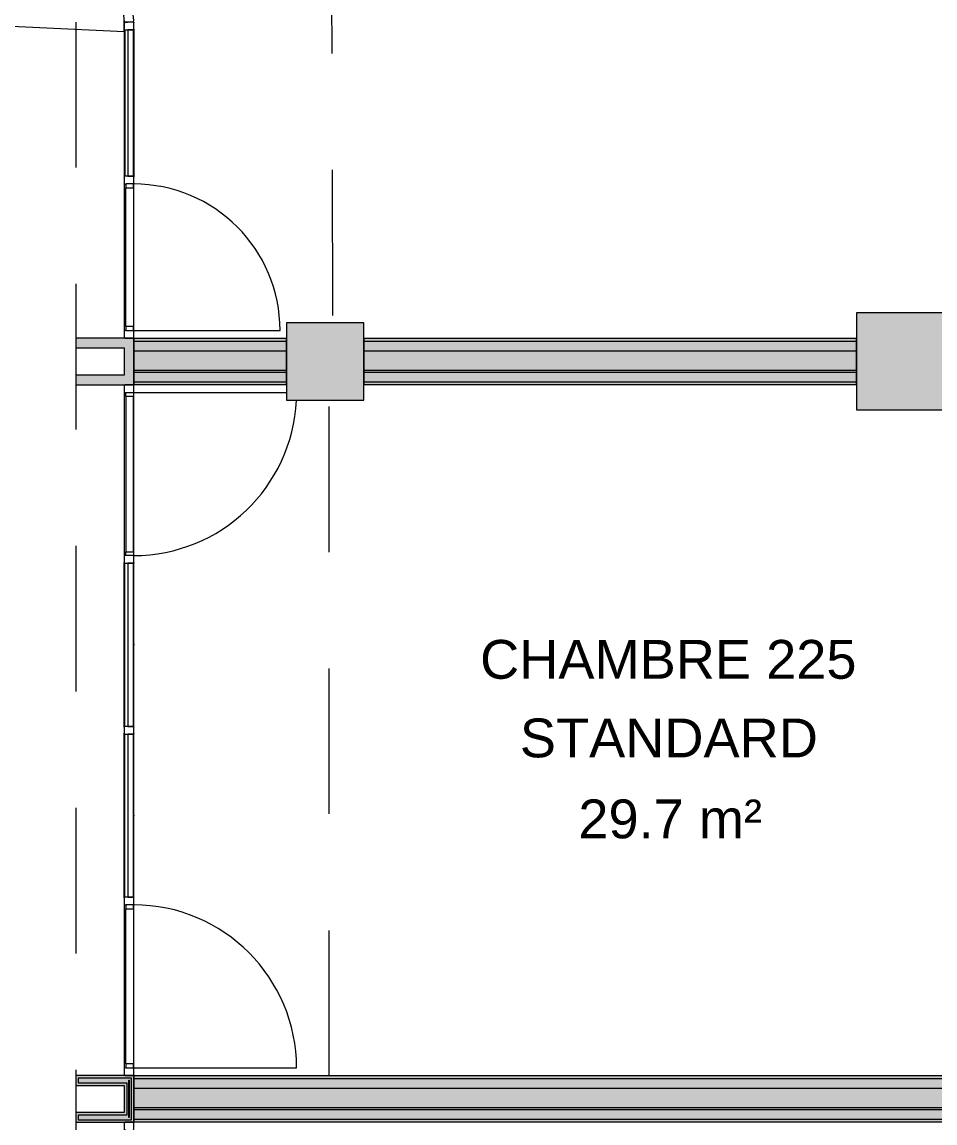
# Model space of a CAD drawing. Header units: metres. Extents: x -227.9 to -140, y 37.9 to 92.1.
# Drawn here: x -181.12 to -176.41, y 67.94 to 73.61 of the extents above; entities that cross this region are included whole.
import ezdxf

# ---------------------------------------------------------------- set-up
doc = ezdxf.new("R2010")
doc.units = ezdxf.units.M
doc.linetypes.add('JIS_02_0.7', pattern=[1.35, 0.75, -0.6])
for name, color, linetype, lineweight in [('A-AREA-IDEN', 7, 'Continuous', 9), ('A-COLS', 7, 'Continuous', 5), ('A-DOOR', 7, 'Continuous', 5), ('A-FLOR', 7, 'Continuous', 5), ('A-GLAZ-CURT', 7, 'Continuous', 5), ('A-GLAZ-CWMG', 7, 'Continuous', 5), ('A-ROOF', 7, 'Continuous', 5), ('A-WALL', 7, 'Continuous', 5), ('A-WALL-PATT', 7, 'Continuous', 13), ('I-WALL', 7, 'Continuous', 5), ('S-COLS', 7, 'Continuous', 5)]:
    doc.layers.add(name, color=color, linetype=linetype, lineweight=lineweight)
doc.layers.add('A-DETL', color=94, linetype='Continuous', lineweight=5, true_color=0x00a600)
doc.layers.add('G-IMPT', color=8, linetype='Continuous', lineweight=5, true_color=0x808080)
doc.styles.add('Arial_1', font='arial.ttf', dxfattribs={"height": 0.2})

# ---------------------------------------------------------------- blocks, each defined once
blk = doc.blocks.new('LAG-C1030-PORTES-VITRINE DE MAGASIN-13PR_08_01 - LAG-C1030-PORTES-VITRINE DE MAGASIN-13PR_08_01-12746012-MUC-LAG-PRO-PLA-ARC-TZN-N02-AG02Ec-Cote')
at = {"layer": 'A-DOOR', "color": 9, "lineweight": 9, "true_color": 0xc0c0c0}
for p, q in [((-0.4201, 0.04), (-0.4001, 0.04)), ((-0.4201, 0), (-0.4201, 0.04)), ((-0.4001, 0.04), (-0.4001, 0)), ((0.4001, 0.04), (0.4201, 0.04)), ((0.4001, 0), (0.4001, 0.04)), ((0.4201, 0.04), (0.4201, 0)), ((-0.4001, 0), (-0.4201, 0)), ((0.4201, 0), (0.4001, 0))]:
    blk.add_line(p, q, dxfattribs=at)
at = {"layer": 'A-DOOR', "color": 9, "true_color": 0xc0c0c0}
for p, q in [((0.4001, 0.04), (-0.4001, 0.04)), ((-0.4001, 0), (0.4001, 0))]:
    blk.add_line(p, q, dxfattribs=at)
at = {"layer": 'A-DOOR'}
blk.add_line((0.4201, 0), (0.4201, -0.7874), dxfattribs=at)
blk.add_arc((0.4201, 0), 0.8401, 180, 267.2627, dxfattribs=at)
blk = doc.blocks.new('Rectangulaire Meneau - LAG-B2010-MENEAU-40x50-11582822-MUC-LAG-PRO-PLA-ARC-TZN-N02-AG02Ec-Cote')
at = {"layer": 'A-GLAZ-CWMG', "lineweight": 13}
for p, q in [((-0.04, 0.04), (-0.04, 0.0447)), ((-0.036, 0.0487), (-0.004, 0.0487)), ((0, 0.0447), (0, 0.0027)), ((-0.004, -0.0013), (-0.036, -0.0013))]:
    blk.add_line(p, q, dxfattribs=at)
for centre, start, end in [((-0.036, 0.0447), 90, 180), ((-0.036, 0.0027), 180, 270), ((-0.004, 0.0447), 360, 90), ((-0.004, 0.0027), 270, 0)]:
    blk.add_arc(centre, 0.004, start, end, dxfattribs=at)
blk = doc.blocks.new('LAG-B2020-PANNEAU DE RIDEAU-TRANSPARENT - CURTAIN WALL MULLION_dwg_12FT-JANSEN-P05-V31-MUC-LAG-PRO-PLA-ARC-TZN-N02-AG02Ec-Cote')
at = {"layer": 'G-IMPT', "flags": 128}
blk.add_lwpolyline([(0.004, 0.0001), (0.003, 0), (0.002, 0.0001), (0.001, 0), (0, 0), (0.001, 0.0001), (0.002, 0), (0.003, 0.0001), (0.004, 0)], dxfattribs=at)
at = {"layer": 'G-IMPT', "color": 161, "true_color": 0x7f9fff, "flags": 128}
for points in [[(0, 0), (0, 0), (0, 0), (0, 0), (0, 0), (0, 0), (0, 0.0001), (0, 0), (0, 0), (0, 0), (0, 0), (0, 0), (0, 0), (0, 0)], [(0, 0), (0, 0), (0, 0), (0, 0)], [(0.001, 0), (0.001, 0), (0.001, 0), (0.001, 0), (0.001, 0), (0.001, 0), (0.001, 0.0001), (0.001, 0), (0.001, 0), (0.001, 0), (0.001, 0), (0.001, 0), (0.001, 0), (0.001, 0)], [(0.001, 0), (0.001, 0), (0.001, 0), (0.001, 0)], [(0.001, 0), (0.001, 0), (0.001, 0), (0.001, 0), (0.001, 0), (0.001, 0)], [(0.001, 0), (0.001, 0), (0.001, 0), (0.001, 0)], [(0.002, 0), (0.002, 0), (0.002, 0), (0.002, 0), (0.002, 0), (0.002, 0), (0.002, 0.0001), (0.002, 0), (0.002, 0), (0.002, 0), (0.002, 0), (0.002, 0), (0.002, 0), (0.002, 0)], [(0.002, 0), (0.002, 0), (0.002, 0), (0.002, 0)], [(0.002, 0), (0.002, 0), (0.002, 0), (0.002, 0), (0.002, 0), (0.002, 0)], [(0.002, 0), (0.002, 0), (0.002, 0), (0.002, 0)], [(0.003, 0), (0.003, 0), (0.003, 0), (0.003, 0), (0.003, 0), (0.003, 0), (0.003, 0), (0.003, 0.0001), (0.003, 0), (0.003, 0), (0.003, 0), (0.003, 0), (0.003, 0), (0.003, 0)], [(0.003, 0), (0.0031, 0), (0.0031, 0), (0.003, 0)], [(0.003, 0), (0.003, 0), (0.0031, 0), (0.0031, 0), (0.003, 0), (0.003, 0)], [(0.003, 0), (0.003, 0), (0.003, 0), (0.003, 0)], [(0.004, 0), (0.004, 0), (0.004, 0), (0.004, 0), (0.004, 0), (0.0041, 0), (0.004, 0.0001), (0.004, 0), (0.004, 0), (0.004, 0), (0.004, 0), (0.004, 0), (0.004, 0), (0.004, 0)], [(0.004, 0), (0.004, 0), (0.004, 0), (0.004, 0)]]:
    blk.add_lwpolyline(points, dxfattribs=at)
at = {"layer": 'G-IMPT', "color": 4, "true_color": 0x00ffff, "flags": 128}
for points in [[(0.001, 0), (0.001, 0), (0, 0), (0, 0)], [(0.002, 0), (0.002, 0), (0.001, 0), (0.001, 0)], [(0.003, 0), (0.003, 0), (0.002, 0), (0.002, 0)], [(0.004, 0), (0.004, 0), (0.003, 0), (0.003, 0)]]:
    blk.add_lwpolyline(points, close=True, dxfattribs=at)
at = {"layer": 'G-IMPT', "color": 161, "true_color": 0x7f9fff}
for centre, radius, start, end in [((0, 0), 0.000004, 90, 180), ((0, 0), 0.000004, 360, 90), ((0, 0), 0.000002, 90, 180), ((0, 0), 0.000002, 360, 90), ((0, 0), 0.000002, 270, 360), ((0, 0), 0.000002, 180, 270), ((0, 0), 0.000004, 270, 0), ((0, 0), 0.000004, 180, 270), ((0.001, 0), 0.000004, 90, 180), ((0.001, 0), 0.000004, 360, 90), ((0.001, 0), 0.000002, 90, 180), ((0.001, 0), 0.000002, 360, 90), ((0.001, 0), 0.000002, 270, 360), ((0.001, 0), 0.000002, 180, 270), ((0.001, 0), 0.000004, 270, 0), ((0.001, 0), 0.000004, 180, 270), ((0.002, 0), 0.000004, 90, 180), ((0.002, 0), 0.000004, 360, 90), ((0.002, 0), 0.000002, 90, 180), ((0.002, 0), 0.000002, 360, 90), ((0.002, 0), 0.000002, 270, 360), ((0.002, 0), 0.000002, 180, 270), ((0.002, 0), 0.000004, 270, 0), ((0.002, 0), 0.000004, 180, 270), ((0.003, 0), 0.000004, 90, 180), ((0.003, 0), 0.000004, 360, 90), ((0.003, 0), 0.000002, 90, 180), ((0.003, 0), 0.000002, 360, 90), ((0.003, 0), 0.000002, 270, 360), ((0.003, 0), 0.000002, 180, 270), ((0.003, 0), 0.000004, 270, 0), ((0.003, 0), 0.000004, 180, 270), ((0.004, 0), 0.000004, 360, 90), ((0.004, 0), 0.000004, 90, 180), ((0.004, 0), 0.000002, 360, 90), ((0.004, 0), 0.000002, 90, 180), ((0.004, 0), 0.000002, 180, 270), ((0.004, 0), 0.000002, 270, 360), ((0.004, 0), 0.000004, 180, 270), ((0.004, 0), 0.000004, 270, 0)]:
    blk.add_arc(centre, radius, start, end, dxfattribs=at)
blk = doc.blocks.new('LAG-B2020-PANNEAU DE RIDEAU-TRANSPARENT - CURTAIN WALL MULLION_dwg-V32-MUC-LAG-PRO-PLA-ARC-TZN-N02-AG02Ec-Cote')
blk.add_blockref('LAG-B2020-PANNEAU DE RIDEAU-TRANSPARENT - CURTAIN WALL MULLION_dwg_12FT-JANSEN-P05-V31-MUC-LAG-PRO-PLA-ARC-TZN-N02-AG02Ec-Cote', (-0.0027, 0.0003))
blk = doc.blocks.new('LAG-B2020-PANNEAU DE RIDEAU-TRANSPARENT - LAG-B2020-PANNEAU DE RIDEAU-TRANSPARENT-11582823-MUC-LAG-PRO-PLA-ARC-TZN-N02-AG02Ec-Cote')
at = {"layer": 'A-GLAZ-CURT', "lineweight": 9}
for p, q in [((0.4201, 0), (-0.4201, 0)), ((-0.4201, 0), (-0.4201, -0.03)), ((0.4201, -0.03), (0.4201, 0)), ((-0.4201, -0.03), (0.4201, -0.03))]:
    blk.add_line(p, q, dxfattribs=at)
blk.add_blockref('LAG-B2020-PANNEAU DE RIDEAU-TRANSPARENT - CURTAIN WALL MULLION_dwg-V32-MUC-LAG-PRO-PLA-ARC-TZN-N02-AG02Ec-Cote', (0, 0))
blk = doc.blocks.new('LAG-B2020-PANNEAU DE RIDEAU-TRANSPARENT - CURTAIN WALL MULLION_dwg_12FT-JANSEN-P05-V33-MUC-LAG-PRO-PLA-ARC-TZN-N02-AG02Ec-Cote')
at = {"layer": 'G-IMPT', "flags": 128}
blk.add_lwpolyline([(0.004, 0.0001), (0.003, 0), (0.002, 0.0001), (0.001, 0), (0, 0), (0.001, 0.0001), (0.002, 0), (0.003, 0.0001), (0.004, 0)], dxfattribs=at)
at = {"layer": 'G-IMPT', "color": 161, "true_color": 0x7f9fff, "flags": 128}
for points in [[(0, 0), (0, 0), (0, 0), (0, 0), (0, 0), (0, 0), (0, 0.0001), (0, 0), (0, 0), (0, 0), (0, 0), (0, 0), (0, 0), (0, 0)], [(0, 0), (0, 0), (0, 0), (0, 0)], [(0.001, 0), (0.001, 0), (0.001, 0), (0.001, 0), (0.001, 0), (0.001, 0), (0.001, 0.0001), (0.001, 0), (0.001, 0), (0.001, 0), (0.001, 0), (0.001, 0), (0.001, 0), (0.001, 0)], [(0.001, 0), (0.001, 0), (0.001, 0), (0.001, 0)], [(0.001, 0), (0.001, 0), (0.001, 0), (0.001, 0), (0.001, 0), (0.001, 0)], [(0.001, 0), (0.001, 0), (0.001, 0), (0.001, 0)], [(0.002, 0), (0.002, 0), (0.002, 0), (0.002, 0), (0.002, 0), (0.002, 0), (0.002, 0.0001), (0.002, 0), (0.002, 0), (0.002, 0), (0.002, 0), (0.002, 0), (0.002, 0), (0.002, 0)], [(0.002, 0), (0.002, 0), (0.002, 0), (0.002, 0)], [(0.002, 0), (0.002, 0), (0.002, 0), (0.002, 0), (0.002, 0), (0.002, 0)], [(0.002, 0), (0.002, 0), (0.002, 0), (0.002, 0)], [(0.003, 0), (0.003, 0), (0.003, 0), (0.003, 0), (0.003, 0), (0.003, 0), (0.003, 0), (0.003, 0.0001), (0.003, 0), (0.003, 0), (0.003, 0), (0.003, 0), (0.003, 0), (0.003, 0)], [(0.003, 0), (0.0031, 0), (0.0031, 0), (0.003, 0)], [(0.003, 0), (0.003, 0), (0.0031, 0), (0.0031, 0), (0.003, 0), (0.003, 0)], [(0.003, 0), (0.003, 0), (0.003, 0), (0.003, 0)], [(0.004, 0), (0.004, 0), (0.004, 0), (0.004, 0), (0.004, 0), (0.0041, 0), (0.004, 0.0001), (0.004, 0), (0.004, 0), (0.004, 0), (0.004, 0), (0.004, 0), (0.004, 0), (0.004, 0)], [(0.004, 0), (0.004, 0), (0.004, 0), (0.004, 0)]]:
    blk.add_lwpolyline(points, dxfattribs=at)
at = {"layer": 'G-IMPT', "color": 4, "true_color": 0x00ffff, "flags": 128}
for points in [[(0.001, 0), (0.001, 0), (0, 0), (0, 0)], [(0.002, 0), (0.002, 0), (0.001, 0), (0.001, 0)], [(0.003, 0), (0.003, 0), (0.002, 0), (0.002, 0)], [(0.004, 0), (0.004, 0), (0.003, 0), (0.003, 0)]]:
    blk.add_lwpolyline(points, close=True, dxfattribs=at)
at = {"layer": 'G-IMPT', "color": 161, "true_color": 0x7f9fff}
for centre, radius, start, end in [((0, 0), 0.000004, 90, 180), ((0, 0), 0.000004, 360, 90), ((0, 0), 0.000002, 90, 180), ((0, 0), 0.000002, 360, 90), ((0, 0), 0.000002, 270, 360), ((0, 0), 0.000002, 180, 270), ((0, 0), 0.000004, 270, 0), ((0, 0), 0.000004, 180, 270), ((0.001, 0), 0.000004, 90, 180), ((0.001, 0), 0.000004, 360, 90), ((0.001, 0), 0.000002, 90, 180), ((0.001, 0), 0.000002, 360, 90), ((0.001, 0), 0.000002, 270, 360), ((0.001, 0), 0.000002, 180, 270), ((0.001, 0), 0.000004, 270, 0), ((0.001, 0), 0.000004, 180, 270), ((0.002, 0), 0.000004, 90, 180), ((0.002, 0), 0.000004, 360, 90), ((0.002, 0), 0.000002, 90, 180), ((0.002, 0), 0.000002, 360, 90), ((0.002, 0), 0.000002, 270, 360), ((0.002, 0), 0.000002, 180, 270), ((0.002, 0), 0.000004, 270, 0), ((0.002, 0), 0.000004, 180, 270), ((0.003, 0), 0.000004, 90, 180), ((0.003, 0), 0.000004, 360, 90), ((0.003, 0), 0.000002, 90, 180), ((0.003, 0), 0.000002, 360, 90), ((0.003, 0), 0.000002, 270, 360), ((0.003, 0), 0.000002, 180, 270), ((0.003, 0), 0.000004, 270, 0), ((0.003, 0), 0.000004, 180, 270), ((0.004, 0), 0.000004, 360, 90), ((0.004, 0), 0.000004, 90, 180), ((0.004, 0), 0.000002, 360, 90), ((0.004, 0), 0.000002, 90, 180), ((0.004, 0), 0.000002, 180, 270), ((0.004, 0), 0.000002, 270, 360), ((0.004, 0), 0.000004, 180, 270), ((0.004, 0), 0.000004, 270, 0)]:
    blk.add_arc(centre, radius, start, end, dxfattribs=at)
blk = doc.blocks.new('LAG-B2020-PANNEAU DE RIDEAU-TRANSPARENT - CURTAIN WALL MULLION_dwg-V34-MUC-LAG-PRO-PLA-ARC-TZN-N02-AG02Ec-Cote')
blk.add_blockref('LAG-B2020-PANNEAU DE RIDEAU-TRANSPARENT - CURTAIN WALL MULLION_dwg_12FT-JANSEN-P05-V33-MUC-LAG-PRO-PLA-ARC-TZN-N02-AG02Ec-Cote', (-0.0027, 0.0003))
blk = doc.blocks.new('LAG-B2020-PANNEAU DE RIDEAU-TRANSPARENT - LAG-B2020-PANNEAU DE RIDEAU-TRANSPARENT-V35-MUC-LAG-PRO-PLA-ARC-TZN-N02-AG02Ec-Cote')
at = {"layer": 'A-GLAZ-CURT', "lineweight": 9}
for p, q in [((0.4201, 0), (-0.4201, 0)), ((-0.4201, 0), (-0.4201, -0.03)), ((0.4201, -0.03), (0.4201, 0)), ((-0.4201, -0.03), (0.4201, -0.03))]:
    blk.add_line(p, q, dxfattribs=at)
blk.add_blockref('LAG-B2020-PANNEAU DE RIDEAU-TRANSPARENT - CURTAIN WALL MULLION_dwg-V34-MUC-LAG-PRO-PLA-ARC-TZN-N02-AG02Ec-Cote', (0, 0))
blk = doc.blocks.new('LAG-C1030-PORTES-VITRINE DE MAGASIN-13PR_08_01 - LAG-C1030-PORTES-VITRINE DE MAGASIN-13PR_08_01-12746008-MUC-LAG-PRO-PLA-ARC-TZN-N02-AG02Ec-Cote')
at = {"layer": 'A-DOOR'}
blk.add_line((0.4201, 0), (0.4201, 0.8401), dxfattribs=at)
at = {"layer": 'A-DOOR', "color": 9, "lineweight": 9, "true_color": 0xc0c0c0}
for p, q in [((-0.4001, 0), (-0.4201, 0)), ((-0.4201, 0), (-0.4201, -0.04)), ((-0.4001, -0.04), (-0.4001, 0)), ((0.4201, 0), (0.4001, 0)), ((0.4001, 0), (0.4001, -0.04)), ((0.4201, -0.04), (0.4201, 0)), ((-0.4201, -0.04), (-0.4001, -0.04)), ((0.4001, -0.04), (0.4201, -0.04))]:
    blk.add_line(p, q, dxfattribs=at)
at = {"layer": 'A-DOOR', "color": 9, "true_color": 0xc0c0c0}
for p, q in [((-0.4001, 0), (0.4001, 0)), ((0.4001, -0.04), (-0.4001, -0.04))]:
    blk.add_line(p, q, dxfattribs=at)
at = {"layer": 'A-DOOR'}
blk.add_arc((0.4201, 0), 0.8401, 90, 180, dxfattribs=at)
blk = doc.blocks.new('Rectangulaire Meneau - LAG-B2010-MENEAU-40x50_50-11577135-MUC-LAG-PRO-PLA-ARC-TZN-N02-AG02Ec-Cote')
at = {"layer": 'A-GLAZ-CWMG'}
for p, q in [((-180.5941, 70.8279), (-180.5941, 70.4038)), ((-180.5941, 70.4038), (-180.5941, 70.8279)), ((-180.5901, 70.4038), (-180.5901, 70.8239)), ((-180.5441, 70.4038), (-180.5441, 70.8279)), ((-180.5441, 70.4038), (-180.5441, 70.8279))]:
    blk.add_line(p, q, dxfattribs=at)
blk = doc.blocks.new('Rectangulaire Meneau - LAG-B2010-MENEAU-40x50-11581644-MUC-LAG-PRO-PLA-ARC-TZN-N02-AG02Ec-Cote')
at = {"layer": 'A-GLAZ-CWMG', "lineweight": 13}
for p, q in [((-0.02, 0.04), (-0.02, 0.0447)), ((-0.016, 0.0487), (0.016, 0.0487)), ((0.02, 0.0447), (0.02, 0.0027)), ((0.016, -0.0013), (-0.016, -0.0013))]:
    blk.add_line(p, q, dxfattribs=at)
for centre, start, end in [((-0.016, 0.0447), 90, 180), ((-0.016, 0.0027), 180, 270), ((0.016, 0.0447), 360, 90), ((0.016, 0.0027), 270, 0)]:
    blk.add_arc(centre, 0.004, start, end, dxfattribs=at)
blk = doc.blocks.new('Rectangulaire Meneau - LAG-B2010-MENEAU-40x50-V36-MUC-LAG-PRO-PLA-ARC-TZN-N02-AG02Ec-Cote')
at = {"layer": 'A-GLAZ-CWMG', "lineweight": 13}
for p, q in [((-0.02, 0.0027), (-0.02, 0.0447)), ((-0.016, 0.0487), (0.016, 0.0487)), ((0.02, 0.0447), (0.02, 0.0027)), ((0.016, -0.0013), (-0.016, -0.0013))]:
    blk.add_line(p, q, dxfattribs=at)
for centre, start, end in [((-0.016, 0.0447), 90, 180), ((-0.016, 0.0027), 180, 270), ((0.016, 0.0447), 360, 90), ((0.016, 0.0027), 270, 0)]:
    blk.add_arc(centre, 0.004, start, end, dxfattribs=at)
blk = doc.blocks.new('Rectangulaire Meneau - LAG-B2010-MENEAU-40x50-V37-MUC-LAG-PRO-PLA-ARC-TZN-N02-AG02Ec-Cote')
at = {"layer": 'A-GLAZ-CWMG', "lineweight": 13}
for p, q in [((-0.02, 0.0027), (-0.02, 0.0447)), ((-0.016, 0.0487), (0.016, 0.0487)), ((0.02, 0.0447), (0.02, 0.04)), ((0.016, -0.0013), (-0.016, -0.0013))]:
    blk.add_line(p, q, dxfattribs=at)
for centre, start, end in [((-0.016, 0.0447), 90, 180), ((-0.016, 0.0027), 180, 270), ((0.016, 0.0447), 360, 90), ((0.016, 0.0027), 270, 0)]:
    blk.add_arc(centre, 0.004, start, end, dxfattribs=at)
blk = doc.blocks.new('LAG-C1030-PORTES-VITRINE DE MAGASIN-13PR_08_01 - LAG-C1030-PORTES-VITRINE DE MAGASIN-13PR_08_01-12746013-MUC-LAG-PRO-PLA-ARC-TZN-N02-AG02Ec-Cote')
at = {"layer": 'A-DOOR'}
blk.add_line((0.3774, 0), (0.3774, 0.7548), dxfattribs=at)
at = {"layer": 'A-DOOR', "color": 9, "lineweight": 9, "true_color": 0xc0c0c0}
for p, q in [((-0.3574, 0), (-0.3774, 0)), ((-0.3774, 0), (-0.3774, -0.04)), ((-0.3574, -0.04), (-0.3574, 0)), ((0.3774, 0), (0.3574, 0)), ((0.3574, 0), (0.3574, -0.04)), ((0.3774, -0.04), (0.3774, 0)), ((-0.3774, -0.04), (-0.3574, -0.04)), ((0.3574, -0.04), (0.3774, -0.04))]:
    blk.add_line(p, q, dxfattribs=at)
at = {"layer": 'A-DOOR', "color": 9, "true_color": 0xc0c0c0}
for p, q in [((-0.3574, 0), (0.3574, 0)), ((0.3574, -0.04), (-0.3574, -0.04))]:
    blk.add_line(p, q, dxfattribs=at)
at = {"layer": 'A-DOOR'}
blk.add_arc((0.3774, 0), 0.7548, 90, 180, dxfattribs=at)
blk = doc.blocks.new('LAG-B2020-PANNEAU DE RIDEAU-TRANSPARENT - CURTAIN WALL MULLION_dwg_12FT-JANSEN-P05-V50-MUC-LAG-PRO-PLA-ARC-TZN-N02-AG02Ec-Cote')
at = {"layer": 'G-IMPT', "flags": 128}
blk.add_lwpolyline([(0.004, 0.0001), (0.003, 0), (0.002, 0.0001), (0.001, 0), (0, 0), (0.001, 0.0001), (0.002, 0), (0.003, 0.0001), (0.004, 0)], dxfattribs=at)
at = {"layer": 'G-IMPT', "color": 161, "true_color": 0x7f9fff, "flags": 128}
for points in [[(0, 0), (0, 0), (0, 0), (0, 0), (0, 0), (0, 0), (0, 0.0001), (0, 0), (0, 0), (0, 0), (0, 0), (0, 0), (0, 0), (0, 0)], [(0, 0), (0, 0), (0, 0), (0, 0)], [(0.001, 0), (0.001, 0), (0.001, 0), (0.001, 0), (0.001, 0), (0.001, 0), (0.001, 0.0001), (0.001, 0), (0.001, 0), (0.001, 0), (0.001, 0), (0.001, 0), (0.001, 0), (0.001, 0)], [(0.001, 0), (0.001, 0), (0.001, 0), (0.001, 0)], [(0.001, 0), (0.001, 0), (0.001, 0), (0.001, 0), (0.001, 0), (0.001, 0)], [(0.001, 0), (0.001, 0), (0.001, 0), (0.001, 0)], [(0.002, 0), (0.002, 0), (0.002, 0), (0.002, 0), (0.002, 0), (0.002, 0), (0.002, 0.0001), (0.002, 0), (0.002, 0), (0.002, 0), (0.002, 0), (0.002, 0), (0.002, 0), (0.002, 0)], [(0.002, 0), (0.002, 0), (0.002, 0), (0.002, 0)], [(0.002, 0), (0.002, 0), (0.002, 0), (0.002, 0), (0.002, 0), (0.002, 0)], [(0.002, 0), (0.002, 0), (0.002, 0), (0.002, 0)], [(0.003, 0), (0.003, 0), (0.003, 0), (0.003, 0), (0.003, 0), (0.003, 0), (0.003, 0), (0.003, 0.0001), (0.003, 0), (0.003, 0), (0.003, 0), (0.003, 0), (0.003, 0), (0.003, 0)], [(0.003, 0), (0.0031, 0), (0.0031, 0), (0.003, 0)], [(0.003, 0), (0.003, 0), (0.0031, 0), (0.0031, 0), (0.003, 0), (0.003, 0)], [(0.003, 0), (0.003, 0), (0.003, 0), (0.003, 0)], [(0.004, 0), (0.004, 0), (0.004, 0), (0.004, 0), (0.004, 0), (0.0041, 0), (0.004, 0.0001), (0.004, 0), (0.004, 0), (0.004, 0), (0.004, 0), (0.004, 0), (0.004, 0), (0.004, 0)], [(0.004, 0), (0.004, 0), (0.004, 0), (0.004, 0)]]:
    blk.add_lwpolyline(points, dxfattribs=at)
at = {"layer": 'G-IMPT', "color": 4, "true_color": 0x00ffff, "flags": 128}
for points in [[(0.001, 0), (0.001, 0), (0, 0), (0, 0)], [(0.002, 0), (0.002, 0), (0.001, 0), (0.001, 0)], [(0.003, 0), (0.003, 0), (0.002, 0), (0.002, 0)], [(0.004, 0), (0.004, 0), (0.003, 0), (0.003, 0)]]:
    blk.add_lwpolyline(points, close=True, dxfattribs=at)
at = {"layer": 'G-IMPT', "color": 161, "true_color": 0x7f9fff}
for centre, radius, start, end in [((0, 0), 0.000004, 90, 180), ((0, 0), 0.000004, 360, 90), ((0, 0), 0.000002, 90, 180), ((0, 0), 0.000002, 360, 90), ((0, 0), 0.000002, 270, 360), ((0, 0), 0.000002, 180, 270), ((0, 0), 0.000004, 270, 0), ((0, 0), 0.000004, 180, 270), ((0.001, 0), 0.000004, 90, 180), ((0.001, 0), 0.000004, 360, 90), ((0.001, 0), 0.000002, 90, 180), ((0.001, 0), 0.000002, 360, 90), ((0.001, 0), 0.000002, 270, 360), ((0.001, 0), 0.000002, 180, 270), ((0.001, 0), 0.000004, 270, 0), ((0.001, 0), 0.000004, 180, 270), ((0.002, 0), 0.000004, 90, 180), ((0.002, 0), 0.000004, 360, 90), ((0.002, 0), 0.000002, 90, 180), ((0.002, 0), 0.000002, 360, 90), ((0.002, 0), 0.000002, 270, 360), ((0.002, 0), 0.000002, 180, 270), ((0.002, 0), 0.000004, 270, 0), ((0.002, 0), 0.000004, 180, 270), ((0.003, 0), 0.000004, 90, 180), ((0.003, 0), 0.000004, 360, 90), ((0.003, 0), 0.000002, 90, 180), ((0.003, 0), 0.000002, 360, 90), ((0.003, 0), 0.000002, 270, 360), ((0.003, 0), 0.000002, 180, 270), ((0.003, 0), 0.000004, 270, 0), ((0.003, 0), 0.000004, 180, 270), ((0.004, 0), 0.000004, 360, 90), ((0.004, 0), 0.000004, 90, 180), ((0.004, 0), 0.000002, 360, 90), ((0.004, 0), 0.000002, 90, 180), ((0.004, 0), 0.000002, 180, 270), ((0.004, 0), 0.000002, 270, 360), ((0.004, 0), 0.000004, 180, 270), ((0.004, 0), 0.000004, 270, 0)]:
    blk.add_arc(centre, radius, start, end, dxfattribs=at)
blk = doc.blocks.new('LAG-B2020-PANNEAU DE RIDEAU-TRANSPARENT - CURTAIN WALL MULLION_dwg-V51-MUC-LAG-PRO-PLA-ARC-TZN-N02-AG02Ec-Cote')
blk.add_blockref('LAG-B2020-PANNEAU DE RIDEAU-TRANSPARENT - CURTAIN WALL MULLION_dwg_12FT-JANSEN-P05-V50-MUC-LAG-PRO-PLA-ARC-TZN-N02-AG02Ec-Cote', (-0.0027, 0.0003))
blk = doc.blocks.new('LAG-B2020-PANNEAU DE RIDEAU-TRANSPARENT - LAG-B2020-PANNEAU DE RIDEAU-TRANSPARENT-11582683-MUC-LAG-PRO-PLA-ARC-TZN-N02-AG02Ec-Cote')
at = {"layer": 'A-GLAZ-CURT', "lineweight": 9}
for p, q in [((0.3774, 0.03), (-0.3774, 0.03)), ((-0.3774, 0.03), (-0.3774, 0)), ((-0.3774, 0), (0.3774, 0)), ((0.3774, 0), (0.3774, 0.03))]:
    blk.add_line(p, q, dxfattribs=at)
at = {"extrusion": (0, 0, -1), "zscale": -1, "rotation": 180}
blk.add_blockref('LAG-B2020-PANNEAU DE RIDEAU-TRANSPARENT - CURTAIN WALL MULLION_dwg-V51-MUC-LAG-PRO-PLA-ARC-TZN-N02-AG02Ec-Cote', (0, 0), dxfattribs=at)
blk = doc.blocks.new('Rectangulaire Meneau - LAG-B2010-MENEAU-40x50_50-11578406-MUC-LAG-PRO-PLA-ARC-TZN-N02-AG02Ec-Cote')
at = {"layer": 'A-GLAZ-CWMG'}
for p, q in [((-180.5941, 73.1961), (-180.5941, 72.8147)), ((-180.5941, 73.1961), (-180.5941, 72.8147)), ((-180.5901, 73.1961), (-180.5901, 72.8187)), ((-180.5441, 72.8147), (-180.5441, 73.1961)), ((-180.5441, 73.1961), (-180.5441, 72.8147))]:
    blk.add_line(p, q, dxfattribs=at)
blk = doc.blocks.new('Rectangulaire Meneau - LAG-B2010-MENEAU-40x50-11581458-MUC-LAG-PRO-PLA-ARC-TZN-N02-AG02Ec-Cote')
at = {"layer": 'A-GLAZ-CWMG', "lineweight": 13}
for p, q in [((-0.016, 0.0013), (0.016, 0.0013)), ((-0.02, -0.0447), (-0.02, -0.04)), ((0.016, -0.0487), (-0.016, -0.0487)), ((0.02, -0.0027), (0.02, -0.0447))]:
    blk.add_line(p, q, dxfattribs=at)
for centre, start, end in [((-0.016, -0.0027), 90, 180), ((0.016, -0.0027), 0, 90), ((-0.016, -0.0447), 180, 270), ((0.016, -0.0447), 270, 0)]:
    blk.add_arc(centre, 0.004, start, end, dxfattribs=at)
blk = doc.blocks.new('Rectangulaire Meneau - LAG-B2010-MENEAU-40x50-11581515-MUC-LAG-PRO-PLA-ARC-TZN-N02-AG02Ec-Cote')
at = {"layer": 'A-GLAZ-CWMG', "lineweight": 13}
for p, q in [((-0.004, 0.0013), (-0.036, 0.0013)), ((-0.04, -0.04), (-0.04, -0.0447)), ((-0.036, -0.0487), (-0.004, -0.0487)), ((0, -0.0447), (0, -0.0027))]:
    blk.add_line(p, q, dxfattribs=at)
for centre, start, end in [((-0.036, -0.0027), 90, 180), ((-0.004, -0.0027), 0, 90), ((-0.036, -0.0447), 180, 270), ((-0.004, -0.0447), 270, 0)]:
    blk.add_arc(centre, 0.004, start, end, dxfattribs=at)
blk = doc.blocks.new('Rectangulaire Meneau - LAG-B2010-MENEAU-11582727-MUC-LAG-PRO-PLA-ARC-TZN-N02-AG02Ec-Cote')
at = {"layer": 'A-GLAZ-CWMG', "lineweight": 13}
for p, q in [((-0.036, 0.0013), (-0.004, 0.0013)), ((-0.04, -0.0447), (-0.04, -0.0027)), ((-0.004, -0.0487), (-0.036, -0.0487)), ((0, -0.0027), (0, -0.0447))]:
    blk.add_line(p, q, dxfattribs=at)
for centre, start, end in [((-0.036, -0.0027), 90, 180), ((-0.004, -0.0027), 0, 90), ((-0.036, -0.0447), 180, 270), ((-0.004, -0.0447), 270, 0)]:
    blk.add_arc(centre, 0.004, start, end, dxfattribs=at)
blk = doc.blocks.new('Rectangulaire Meneau - LAG-B2010-MENEAU-40x50_50-11578407-MUC-LAG-PRO-PLA-ARC-TZN-N02-AG02Ec-Cote')
at = {"layer": 'A-GLAZ-CWMG'}
for p, q in [((-180.5941, 73.6135), (-180.5941, 73.6095)), ((-180.5941, 73.6135), (-180.5941, 73.6095)), ((-180.5471, 73.6135), (-180.5441, 73.6135)), ((-180.5441, 73.6095), (-180.5441, 73.6135)), ((-180.5441, 73.6135), (-180.5441, 73.6095)), ((-180.5941, 73.5775), (-180.5941, 73.1961)), ((-180.5941, 73.5775), (-180.5941, 73.1961)), ((-180.5901, 73.5735), (-180.5901, 73.1961)), ((-180.5441, 73.1961), (-180.5441, 73.5775)), ((-180.5441, 73.5775), (-180.5441, 73.1961))]:
    blk.add_line(p, q, dxfattribs=at)
blk = doc.blocks.new('Rectangulaire Meneau - LAG-B2010-MENEAU-40x50-11581513-MUC-LAG-PRO-PLA-ARC-TZN-N02-AG02Ec-Cote')
at = {"layer": 'A-GLAZ-CWMG', "lineweight": 13}
for p, q in [((-0.04, 0.0447), (-0.04, 0.04)), ((-0.004, 0.0487), (-0.036, 0.0487)), ((0, 0.0027), (0, 0.0447)), ((-0.036, -0.0013), (-0.004, -0.0013))]:
    blk.add_line(p, q, dxfattribs=at)
for centre, start, end in [((-0.036, 0.0447), 90, 180), ((-0.036, 0.0027), 180, 270), ((-0.004, 0.0447), 0, 90), ((-0.004, 0.0027), 270, 0)]:
    blk.add_arc(centre, 0.004, start, end, dxfattribs=at)
blk = doc.blocks.new('Rectangulaire Meneau - LAG-B2010-MENEAU-40x50_50-V119-MUC-LAG-PRO-PLA-ARC-TZN-N02-AG02Ec-Cote')
at = {"layer": 'A-GLAZ-CWMG'}
for p, q in [((-180.5941, 69.5237), (-180.5941, 69.0996)), ((-180.5941, 69.0996), (-180.5941, 69.5237)), ((-180.5901, 69.1036), (-180.5901, 69.5237)), ((-180.5441, 69.0996), (-180.5441, 69.5237)), ((-180.5441, 69.0996), (-180.5441, 69.5237))]:
    blk.add_line(p, q, dxfattribs=at)
blk = doc.blocks.new('Rectangulaire Meneau - LAG-B2010-MENEAU-40x50-11581858-MUC-LAG-PRO-PLA-ARC-TZN-N02-AG02Ec-Cote')
at = {"layer": 'A-GLAZ-CWMG', "lineweight": 13}
for p, q in [((-0.004, 0.0013), (-0.036, 0.0013)), ((-0.04, -0.0027), (-0.04, -0.0447)), ((-0.036, -0.0487), (-0.004, -0.0487)), ((0, -0.0447), (0, -0.0027))]:
    blk.add_line(p, q, dxfattribs=at)
for centre, start, end in [((-0.036, -0.0027), 90, 180), ((-0.004, -0.0027), 0, 90), ((-0.036, -0.0447), 180, 270), ((-0.004, -0.0447), 270, 0)]:
    blk.add_arc(centre, 0.004, start, end, dxfattribs=at)

msp = doc.modelspace()

# ---------------------------------------------------------------- hatches: boundary and pattern name
at = {"layer": 'A-COLS', "true_color": 0x808080}
msp.add_hatch(color=8, dxfattribs=at).paths.add_polyline_path([(-180.8441, 71.744), (-180.5441, 71.744), (-180.5441, 71.984), (-180.8441, 71.984), (-180.8441, 71.934), (-180.5941, 71.934), (-180.5941, 71.794), (-180.8441, 71.794)])
at = {"layer": 'A-WALL', "true_color": 0x808080}
h = msp.add_hatch(color=8, dxfattribs=at)
h.paths.add_polyline_path([(-180.8441, 67.9435), (-180.5441, 67.9435), (-180.5441, 68.1835), (-180.8441, 68.1835), (-180.8441, 68.1335), (-180.5941, 68.1335), (-180.5941, 67.9935), (-180.8441, 67.9935)])
h.paths.add_polyline_path([(-180.8311, 67.9565), (-180.8311, 67.9805), (-180.5811, 67.9805), (-180.5811, 68.1465), (-180.8311, 68.1465), (-180.8311, 68.1705), (-180.5571, 68.1705), (-180.5571, 67.9565), (-180.7845, 67.9565)])
h = msp.add_hatch(color=8, dxfattribs=at)
h.paths.add_polyline_path([(-180.8311, 67.9565), (-180.5571, 67.9565), (-180.5571, 68.1705), (-180.8311, 68.1705), (-180.8311, 68.1465), (-180.5811, 68.1465), (-180.5811, 67.9805), (-180.8311, 67.9805)])
h.paths.add_polyline_path([(-180.5701, 67.9675), (-180.5701, 68.1595), (-180.5681, 68.1595), (-180.5681, 67.9675)])
msp.add_hatch(color=8, dxfattribs=at).paths.add_polyline_path([(-180.5701, 67.9675), (-180.5681, 67.9675), (-180.5681, 68.1595), (-180.5701, 68.1595), (-180.5701, 68.143)])
at = {"layer": 'A-WALL-PATT', "lineweight": 5, "true_color": 0xaaaaaa}
for points in [[(-180.5441, 71.809), (-179.758, 71.809), (-179.758, 71.819), (-180.5441, 71.819)], [(-176.8191, 71.809), (-176.8191, 71.819), (-179.358, 71.819), (-179.358, 71.809), (-179.1399, 71.809)], [(-172.0291, 68.0091), (-171.9791, 68.0091), (-171.9791, 68.0191), (-180.5441, 68.0191), (-180.5441, 68.0091), (-172.0421, 68.0091)]]:
    msp.add_hatch(color=253, dxfattribs=at).paths.add_polyline_path(points)
at = {"layer": 'I-WALL', "true_color": 0xaaaaaa}
for points in [[(-180.5441, 71.969), (-179.758, 71.969), (-179.758, 71.982), (-180.5441, 71.982)], [(-180.5441, 71.919), (-179.758, 71.919), (-179.758, 71.969), (-180.5441, 71.969)], [(-176.8191, 71.969), (-176.8191, 71.982), (-179.358, 71.982), (-179.358, 71.969), (-179.1399, 71.969)], [(-179.358, 71.919), (-176.8191, 71.919), (-176.8191, 71.969), (-179.358, 71.969)], [(-180.5441, 71.819), (-179.758, 71.819), (-179.758, 71.919), (-180.5441, 71.919)], [(-176.8191, 71.819), (-176.8191, 71.919), (-179.358, 71.919), (-179.358, 71.819), (-179.1399, 71.819)], [(-180.5441, 71.759), (-179.758, 71.759), (-179.758, 71.809), (-180.5441, 71.809)], [(-176.8191, 71.759), (-176.8191, 71.809), (-179.358, 71.809), (-179.358, 71.759), (-179.1399, 71.759)], [(-180.5441, 71.746), (-179.758, 71.746), (-179.758, 71.759), (-180.5441, 71.759)], [(-176.8191, 71.746), (-176.8191, 71.759), (-179.358, 71.759), (-179.358, 71.746), (-179.1399, 71.746)], [(-172.0421, 68.1691), (-172.0421, 68.1821), (-180.5441, 68.1821), (-180.5441, 68.1691), (-172.5615, 68.1691)], [(-172.5615, 68.1191), (-172.0291, 68.1191), (-172.0291, 68.1691), (-180.5441, 68.1691), (-180.5441, 68.1191), (-175.8507, 68.1191)], [(-172.0421, 68.0191), (-171.9791, 68.0191), (-171.9791, 68.1191), (-180.5441, 68.1191), (-180.5441, 68.0191), (-172.5615, 68.0191)], [(-172.5615, 67.9591), (-172.0291, 67.9591), (-172.0291, 68.0091), (-180.5441, 68.0091), (-180.5441, 67.9591), (-175.8507, 67.9591)], [(-172.0421, 67.9461), (-172.0421, 67.9591), (-180.5441, 67.9591), (-180.5441, 67.9461), (-172.5615, 67.9461)]]:
    msp.add_hatch(color=253, dxfattribs=at).paths.add_polyline_path(points)
at = {"layer": 'S-COLS', "true_color": 0x808080}
for points in [[(-179.358, 71.664), (-179.358, 72.064), (-179.758, 72.064), (-179.758, 71.664)], [(-176.8191, 71.614), (-176.3191, 71.614), (-176.3191, 72.114), (-176.8191, 72.114)]]:
    msp.add_hatch(color=8, dxfattribs=at).paths.add_polyline_path(points)

# ---------------------------------------------------------------- linework, layer by layer
at = {"layer": 'A-COLS', "lineweight": 13}
for p, q in [((-180.5441, 71.984), (-180.8441, 71.984)), ((-180.8441, 71.984), (-180.8441, 71.934)), ((-180.5441, 71.744), (-180.5441, 71.984)), ((-180.8441, 71.934), (-180.5941, 71.934)), ((-180.5941, 71.934), (-180.5941, 71.794)), ((-180.5941, 71.794), (-180.8441, 71.794)), ((-180.8441, 71.794), (-180.8441, 71.744)), ((-180.8441, 71.744), (-180.5441, 71.744))]:
    msp.add_line(p, q, dxfattribs=at)
at = {"layer": 'A-DETL', "color": 9, "linetype": 'JIS_02_0.7', "lineweight": 9, "true_color": 0xc0c0c0}
for p, q in [((-179.5187, 72.1012), (-179.5234, 73.9012)), ((-179.5377, 68.1821), (-179.5377, 71.7011))]:
    msp.add_line(p, q, dxfattribs=at)
at = {"layer": 'A-DETL', "color": 7, "linetype": 'JIS_02_0.7'}
msp.add_line((-180.8441, 73.6135), (-180.8441, 62.5135), dxfattribs=at)
at = {"layer": 'A-FLOR', "lineweight": 9}
for p, q in [((-180.5441, 72.02), (-180.5441, 72.7827)), ((-180.5441, 71.984), (-180.5441, 71.988)), ((-180.5441, 71.74), (-180.5441, 71.744)), ((-180.5441, 70.8599), (-180.5441, 71.708)), ((-180.5441, 68.2195), (-180.5441, 69.0676)), ((-180.5441, 68.1835), (-180.5441, 68.1875)), ((-180.5441, 67.9395), (-180.5441, 67.9435))]:
    msp.add_line(p, q, dxfattribs=at)
at = {"layer": 'A-ROOF', "color": 9, "linetype": 'JIS_02_0.7', "true_color": 0xc0c0c0}
msp.add_line((-180.5942, 73.5635), (-181.3591, 73.5985), dxfattribs=at)
at = {"layer": 'A-ROOF'}
for p, q in [((-180.5942, 72.7827), (-180.5942, 72.02)), ((-180.5942, 71.988), (-180.5942, 71.984)), ((-180.5942, 71.934), (-180.5942, 71.794)), ((-180.5942, 71.744), (-180.5942, 71.74)), ((-180.5942, 71.708), (-180.5942, 70.8599)), ((-180.5942, 69.0676), (-180.5942, 68.2195)), ((-180.5942, 68.1875), (-180.5942, 68.1835)), ((-180.5942, 68.1335), (-180.5942, 67.9935)), ((-180.5942, 67.9435), (-180.5942, 67.9395))]:
    msp.add_line(p, q, dxfattribs=at)
msp.add_arc((-183.5942, 73.5635), 3, 360, 1.2831, dxfattribs=at)
at = {"layer": 'A-WALL'}
for p, q in [((-180.5441, 71.969), (-179.758, 71.969)), ((-179.358, 71.969), (-176.8191, 71.969)), ((-180.5441, 71.919), (-179.758, 71.919)), ((-179.358, 71.919), (-176.8191, 71.919)), ((-180.5441, 71.819), (-179.758, 71.819)), ((-180.5441, 71.809), (-179.758, 71.809)), ((-179.358, 71.819), (-176.8191, 71.819)), ((-179.358, 71.809), (-176.8191, 71.809)), ((-180.5441, 71.759), (-179.758, 71.759)), ((-179.358, 71.759), (-176.8191, 71.759)), ((-180.5571, 68.1705), (-180.8311, 68.1705)), ((-180.8311, 68.1705), (-180.8311, 68.1465)), ((-180.8311, 68.1465), (-180.5811, 68.1465)), ((-180.5811, 68.1465), (-180.5811, 67.9805)), ((-180.5701, 67.9675), (-180.5701, 68.1595)), ((-180.5701, 68.1595), (-180.5681, 68.1595)), ((-180.5681, 68.1595), (-180.5681, 67.9675)), ((-180.5571, 67.9565), (-180.5571, 68.1705)), ((-180.5441, 68.1691), (-172.0291, 68.1691)), ((-180.5441, 68.1191), (-171.9791, 68.1191)), ((-180.8311, 67.9805), (-180.8311, 67.9565)), ((-180.5811, 67.9805), (-180.8311, 67.9805)), ((-180.5441, 68.0191), (-171.9791, 68.0191)), ((-180.5441, 68.0091), (-171.9791, 68.0091)), ((-180.8311, 67.9565), (-180.5571, 67.9565)), ((-180.5681, 67.9675), (-180.5701, 67.9675)), ((-180.5441, 67.9591), (-172.0291, 67.9591))]:
    msp.add_line(p, q, dxfattribs=at)
at = {"layer": 'A-WALL', "lineweight": 13}
for p, q in [((-180.5441, 68.1835), (-180.8441, 68.1835)), ((-180.8441, 68.1835), (-180.8441, 68.1335)), ((-180.5441, 67.9435), (-180.5441, 68.1835)), ((-180.8441, 68.1335), (-180.5941, 68.1335)), ((-180.5941, 68.1335), (-180.5941, 67.9935)), ((-180.5941, 67.9935), (-180.8441, 67.9935)), ((-180.8441, 67.9935), (-180.8441, 67.9435)), ((-180.8441, 67.9435), (-180.5441, 67.9435))]:
    msp.add_line(p, q, dxfattribs=at)
at = {"layer": 'I-WALL', "lineweight": 13}
for p, q in [((-179.758, 71.982), (-180.5441, 71.982)), ((-180.5441, 71.982), (-180.5441, 71.746)), ((-179.758, 71.746), (-179.758, 71.982)), ((-176.8191, 71.982), (-179.358, 71.982)), ((-179.358, 71.982), (-179.358, 71.746)), ((-176.8191, 71.746), (-176.8191, 71.982)), ((-180.5441, 71.746), (-179.758, 71.746)), ((-179.358, 71.746), (-176.8191, 71.746)), ((-172.0421, 68.1821), (-180.5441, 68.1821)), ((-180.5441, 68.1821), (-180.5441, 67.9461)), ((-180.5441, 67.9461), (-172.0421, 67.9461))]:
    msp.add_line(p, q, dxfattribs=at)
at = {"layer": 'S-COLS', "lineweight": 9}
for p, q in [((-179.758, 72.064), (-179.758, 71.664)), ((-179.358, 72.064), (-179.758, 72.064)), ((-179.358, 71.664), (-179.358, 72.064)), ((-176.3191, 72.114), (-176.8191, 72.114)), ((-176.8191, 72.114), (-176.8191, 71.614)), ((-179.758, 71.664), (-179.358, 71.664)), ((-176.8191, 71.614), (-176.3191, 71.614))]:
    msp.add_line(p, q, dxfattribs=at)

# ---------------------------------------------------------------- block references
at = {"layer": 'A-DOOR', "color": 9, "true_color": 0xc0c0c0}
for name, p, rotation in [('LAG-C1030-PORTES-VITRINE DE MAGASIN-13PR_08_01 - LAG-C1030-PORTES-VITRINE DE MAGASIN-13PR_08_01-12746013-MUC-LAG-PRO-PLA-ARC-TZN-N02-AG02Ec-Cote', (-180.5454, 72.4014), 270), ('LAG-C1030-PORTES-VITRINE DE MAGASIN-13PR_08_01 - LAG-C1030-PORTES-VITRINE DE MAGASIN-13PR_08_01-12746012-MUC-LAG-PRO-PLA-ARC-TZN-N02-AG02Ec-Cote', (-180.5454, 71.2839), 90.00000000031444), ('LAG-C1030-PORTES-VITRINE DE MAGASIN-13PR_08_01 - LAG-C1030-PORTES-VITRINE DE MAGASIN-13PR_08_01-12746008-MUC-LAG-PRO-PLA-ARC-TZN-N02-AG02Ec-Cote', (-180.5454, 68.6436), 270.0000000003145)]:
    msp.add_blockref(name, p, dxfattribs=dict(at, rotation=rotation))
at = {"layer": 'A-GLAZ-CURT'}
for name, p, rotation in [('LAG-B2020-PANNEAU DE RIDEAU-TRANSPARENT - LAG-B2020-PANNEAU DE RIDEAU-TRANSPARENT-11582683-MUC-LAG-PRO-PLA-ARC-TZN-N02-AG02Ec-Cote', (-180.5454, 73.1961), 90), ('LAG-B2020-PANNEAU DE RIDEAU-TRANSPARENT - LAG-B2020-PANNEAU DE RIDEAU-TRANSPARENT-11582823-MUC-LAG-PRO-PLA-ARC-TZN-N02-AG02Ec-Cote', (-180.5454, 70.4038), 270.0000000003145), ('LAG-B2020-PANNEAU DE RIDEAU-TRANSPARENT - LAG-B2020-PANNEAU DE RIDEAU-TRANSPARENT-V35-MUC-LAG-PRO-PLA-ARC-TZN-N02-AG02Ec-Cote', (-180.5454, 69.5237), 270.0000000003145)]:
    msp.add_blockref(name, p, dxfattribs=dict(at, rotation=rotation))
at = {"layer": 'A-GLAZ-CWMG'}
for name, p, rotation in [('Rectangulaire Meneau - LAG-B2010-MENEAU-40x50-11581858-MUC-LAG-PRO-PLA-ARC-TZN-N02-AG02Ec-Cote', (-180.5454, 73.6166), 277.1287927747404), ('Rectangulaire Meneau - LAG-B2010-MENEAU-40x50-11581515-MUC-LAG-PRO-PLA-ARC-TZN-N02-AG02Ec-Cote', (-180.5454, 71.984), 270), ('Rectangulaire Meneau - LAG-B2010-MENEAU-40x50-11581513-MUC-LAG-PRO-PLA-ARC-TZN-N02-AG02Ec-Cote', (-180.5454, 71.744), 90.00000000031444), ('Rectangulaire Meneau - LAG-B2010-MENEAU-40x50-11581513-MUC-LAG-PRO-PLA-ARC-TZN-N02-AG02Ec-Cote', (-180.5454, 67.9435), 90.00000000031444)]:
    msp.add_blockref(name, p, dxfattribs=dict(at, rotation=rotation))
at = {"layer": 'A-GLAZ-CWMG', "extrusion": (0, 0, -1)}
for name, p, rotation in [('Rectangulaire Meneau - LAG-B2010-MENEAU-11582727-MUC-LAG-PRO-PLA-ARC-TZN-N02-AG02Ec-Cote', (180.5454, 73.6135), 90), ('Rectangulaire Meneau - LAG-B2010-MENEAU-40x50-11581458-MUC-LAG-PRO-PLA-ARC-TZN-N02-AG02Ec-Cote', (180.5454, 72.7987), 90), ('Rectangulaire Meneau - LAG-B2010-MENEAU-40x50-11581644-MUC-LAG-PRO-PLA-ARC-TZN-N02-AG02Ec-Cote', (180.5454, 70.8439), 269.9999999996856), ('Rectangulaire Meneau - LAG-B2010-MENEAU-40x50-V36-MUC-LAG-PRO-PLA-ARC-TZN-N02-AG02Ec-Cote', (180.5454, 69.9637), 269.9999999996856), ('Rectangulaire Meneau - LAG-B2010-MENEAU-40x50-V37-MUC-LAG-PRO-PLA-ARC-TZN-N02-AG02Ec-Cote', (180.5454, 69.0836), 269.9999999996856), ('Rectangulaire Meneau - LAG-B2010-MENEAU-40x50-11582822-MUC-LAG-PRO-PLA-ARC-TZN-N02-AG02Ec-Cote', (180.5454, 68.1835), 269.9999999996856)]:
    msp.add_blockref(name, p, dxfattribs=dict(at, rotation=rotation))
at = {"layer": 'A-GLAZ-CWMG'}
for name, p in [('Rectangulaire Meneau - LAG-B2010-MENEAU-40x50_50-11578407-MUC-LAG-PRO-PLA-ARC-TZN-N02-AG02Ec-Cote', (0, 0)), ('Rectangulaire Meneau - LAG-B2010-MENEAU-40x50_50-11578406-MUC-LAG-PRO-PLA-ARC-TZN-N02-AG02Ec-Cote', (0, 0)), ('Rectangulaire Meneau - LAG-B2010-MENEAU-40x50_50-11577135-MUC-LAG-PRO-PLA-ARC-TZN-N02-AG02Ec-Cote', (0, 0)), ('Rectangulaire Meneau - LAG-B2010-MENEAU-40x50_50-V119-MUC-LAG-PRO-PLA-ARC-TZN-N02-AG02Ec-Cote', (0, 0.8801)), ('Rectangulaire Meneau - LAG-B2010-MENEAU-40x50_50-11577135-MUC-LAG-PRO-PLA-ARC-TZN-N02-AG02Ec-Cote', (0, -0.8801)), ('Rectangulaire Meneau - LAG-B2010-MENEAU-40x50_50-V119-MUC-LAG-PRO-PLA-ARC-TZN-N02-AG02Ec-Cote', (0, 0))]:
    msp.add_blockref(name, p, dxfattribs=at)

# ---------------------------------------------------------------- texts
at = {"layer": 'A-AREA-IDEN', "color": 164, "true_color": 0x0029a5, "char_height": 0.2, "attachment_point": 1, "style": 'Arial_1'}
for s, insert, width in [('CHAMBRE 225', (-178.7591, 70.4289), 2.397046), ('STANDARD', (-178.5541, 70.0239), 1.899999), ('29.7 m²', (-178.2526, 69.6067), 1.170464)]:
    msp.add_mtext(s, dxfattribs=dict(at, insert=insert, width=width))

doc.saveas('drawing.dxf')
